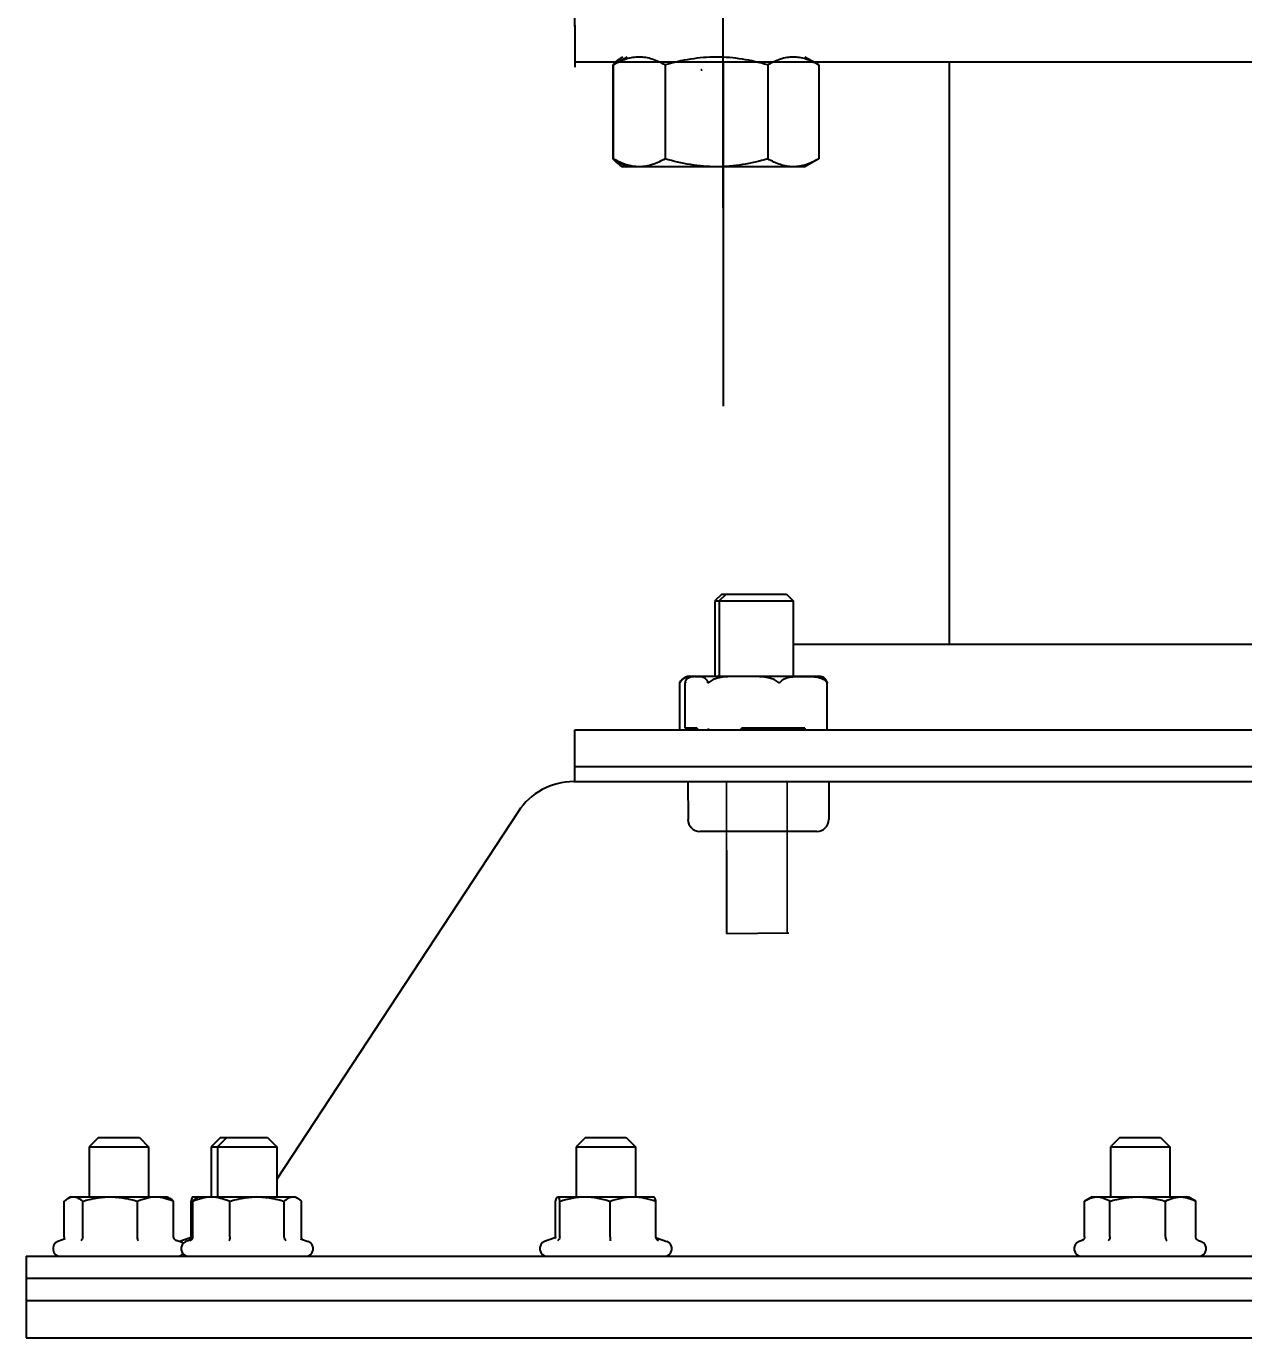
# Model space of a CAD drawing. Header units: millimetres. Extents: x 233 to 4124, y -943 to 2529.
# Drawn here: x 537.8 to 702, y -514.2 to -337.4 of the extents above; entities that cross this region are included whole.
import ezdxf

# ---------------------------------------------------------------- set-up
doc = ezdxf.new("R2010")
doc.units = ezdxf.units.MM
doc.header["$LTSCALE"] = 115.5
doc.header["$PDMODE"] = 3
doc.header["$PDSIZE"] = 8
doc.layers.get('0').update_dxf_attribs({"linetype": 'CONTINUOUS'})
doc.layers.get('Defpoints').update_dxf_attribs({"linetype": 'CONTINUOUS'})
doc.layers.add('00_BUW_DATUM', color=7, linetype='CONTINUOUS')
doc.styles.get("Standard").update_dxf_attribs({"font": 'calibri.ttf'})
doc.dimstyles.new('DIMSTYLE_3', dxfattribs={"dimtxt": 17.5, "dimasz": 17.5, "dimexe": 1.5, "dimexo": 1, "dimgap": 0.875, "dimtad": 1, "dimdsep": 46, "dimtxsty": 'Standard', "dimblk": '_FILLED', "dimblk1": '_FILLED', "dimblk2": '_FILLED', "dimcen": 0.09, "dimazin": 2, "dimtp": 0.01, "dimtm": 0.01, "dimtfac": 1, "dimtofl": 0, "dimtmove": 0, "dimatfit": 3, "dimldrblk": '_FILLED', "dimfxl": 1, "dimtolj": 1, "dimarcsym": 0})

# ---------------------------------------------------------------- blocks, each defined once
blk = doc.blocks.new('_FILLED')
at = {"color": 0, "linetype": 'ByBlock'}
blk.add_solid([(0, 0), (-1, 0.214), (-1, -0.214)], dxfattribs=at)
blk = doc.blocks.new('*D216')
at = {"color": 0, "linetype": 'Continuous', "lineweight": -2}
for p, q in [((631.78, -361.84), (631.78, -151.36)), ((911.78, -312.22), (911.78, -151.36)), ((894.28, -152.86), (649.28, -152.86))]:
    blk.add_line(p, q, dxfattribs=at)
at = {"layer": 'Defpoints', "color": 0}
for p in [(631.78, -152.86), (911.78, -313.22), (631.78, -362.84)]:
    blk.add_point(p, dxfattribs=at)
at = {"color": 0, "linetype": 'ByBlock', "lineweight": -2, "xscale": 17.5, "yscale": 17.5, "zscale": 17.5, "rotation": 180}
blk.add_blockref('_FILLED', (631.78, -152.86), dxfattribs=at)
at = {"color": 0, "linetype": 'ByBlock', "lineweight": -2, "xscale": 17.5, "yscale": 17.5, "zscale": 17.5}
blk.add_blockref('_FILLED', (911.78, -152.86), dxfattribs=at)
at = {"color": 0, "insert": (783.8, -128.65), "char_height": 17.5, "attachment_point": 2, "line_spacing_factor": 0.9}
blk.add_mtext('\\A1;%%c280', dxfattribs=at)

msp = doc.modelspace()

# ---------------------------------------------------------------- linework, layer by layer
at = {"linetype": 'Continuous'}
for p, q in [((611.77596, -337.41722), (611.77596, -332.41722)), ((611.78111, -337.2218), (611.78111, -342.2218)), ((611.78111, -337.87913), (611.78111, -342.87913)), ((931.78111, -342.2218), (611.78111, -342.2218)), ((662.28111, -342.2218), (662.28111, -420.68545)), ((631.60776, -413.9218), (630.68776, -414.8418)), ((630.68776, -414.8418), (641.25736, -414.8418)), ((630.68776, -414.8418), (630.68776, -425.0218)), ((632.17736, -413.9218), (631.25736, -414.8418)), ((631.25736, -414.8418), (631.25736, -425.0218)), ((631.60776, -413.9218), (640.33736, -413.9218)), ((640.33736, -413.9218), (641.25736, -414.8418)), ((641.25736, -414.8418), (641.25736, -425.0218)), ((641.25736, -420.68545), (711.21494, -420.68545)), ((625.93635, -432.14149), (625.93635, -425.90212)), ((626.68063, -432.0218), (626.68063, -425.89016)), ((627.2728, -425.0218), (644.67232, -425.0218)), ((627.81586, -425.03145), (627.8642, -425.02993)), ((627.81586, -425.03145), (627.84268, -425.03019)), ((627.84268, -425.03019), (627.8642, -425.02929)), ((627.99891, -425.02571), (628.01291, -425.02548)), ((627.99891, -425.02571), (628.01291, -425.0256)), ((645.8341, -432.1403), (645.8341, -425.90331)), ((611.78111, -432.2218), (931.78111, -432.2218)), ((611.78111, -439.2218), (611.78111, -432.2218)), ((628.28199, -432.0218), (626.68063, -432.0218)), ((628.28199, -432.0218), (628.28199, -432.2218)), ((642.80246, -432.0218), (634.28319, -432.0218)), ((634.28319, -432.2218), (634.28319, -432.0218)), ((642.50736, -432.0218), (642.50736, -432.2218)), ((642.80246, -432.0218), (642.80246, -432.2218)), ((931.78111, -437.2218), (611.78111, -437.2218)), ((611.6379, -439.2218), (931.92432, -439.2218)), ((627.03809, -439.2218), (627.05258, -444.31114)), ((646.03128, -439.22151), (646.03128, -444.33386)), ((604.11508, -443.28144), (571.57356, -492.8333)), ((644.43071, -445.93443), (628.64798, -445.93443)), ((640.65661, -459.65263), (632.26242, -459.73056)), ((547.53395, -487.2218), (546.28395, -488.4718)), ((547.53395, -487.2218), (553.03395, -487.2218)), ((553.03395, -487.2218), (554.28395, -488.4718)), ((563.96528, -487.2218), (562.71528, -488.4718)), ((564.82356, -487.2218), (563.57356, -488.4718)), ((563.96528, -487.2218), (570.32356, -487.2218)), ((570.32356, -487.2218), (571.57356, -488.4718)), ((613.20192, -487.2218), (611.95192, -488.4718)), ((613.20192, -487.2218), (618.70192, -487.2218)), ((618.70192, -487.2218), (619.95192, -488.4718)), ((685.30386, -487.2218), (684.05386, -488.4718)), ((685.30386, -487.2218), (690.80386, -487.2218)), ((690.80386, -487.2218), (692.05386, -488.4718)), ((546.28395, -488.4718), (546.28395, -495.2218)), ((546.28395, -488.4718), (554.28395, -488.4718)), ((554.28395, -488.4718), (554.28395, -495.2218)), ((562.71528, -488.4718), (571.57356, -488.4718)), ((562.71528, -488.4718), (562.71528, -495.2218)), ((563.57356, -488.4718), (563.57356, -495.2218)), ((571.57356, -488.4718), (571.57356, -495.2218)), ((611.95192, -488.4718), (619.95192, -488.4718)), ((611.95192, -488.4718), (611.95192, -495.2218)), ((619.95192, -488.4718), (619.95192, -495.2218)), ((684.05386, -488.4718), (692.05386, -488.4718)), ((684.05386, -488.4718), (684.05386, -495.2218)), ((692.05386, -488.4718), (692.05386, -495.2218)), ((543.78395, -495.2218), (543.39194, -495.44813)), ((543.78395, -495.2218), (556.78395, -495.2218)), ((556.78395, -495.2218), (557.17595, -495.44813)), ((560.21527, -495.2218), (560.20585, -495.22724)), ((560.21527, -495.2218), (574.07356, -495.2218)), ((561.07356, -495.2218), (560.73584, -495.41679)), ((574.07356, -495.2218), (574.41127, -495.41679)), ((609.43255, -495.23314), (609.47123, -495.2218)), ((609.47123, -495.2218), (622.45192, -495.2218)), ((622.45192, -495.2218), (622.47128, -495.23299)), ((681.55386, -495.2218), (680.76409, -495.67778)), ((681.55386, -495.2218), (694.55386, -495.2218)), ((694.55386, -495.2218), (695.34363, -495.67778)), ((542.90606, -500.61474), (542.90606, -495.80236)), ((545.40125, -500.61474), (545.40125, -495.80236)), ((552.77914, -500.61474), (552.77914, -495.80236)), ((557.66184, -500.61474), (557.66184, -495.80236)), ((560.02286, -500.61474), (560.02286, -495.80236)), ((560.22977, -500.61474), (560.22977, -495.80236)), ((565.24392, -500.61474), (565.24392, -495.80236)), ((572.5877, -500.61474), (572.5877, -495.80236)), ((574.91734, -500.61474), (574.91734, -495.80236)), ((609.18218, -500.61474), (609.18218, -495.80236)), ((609.76027, -500.61474), (609.76027, -495.80236)), ((616.53, -500.61474), (616.53, -495.80236)), ((622.72165, -500.61474), (622.72165, -495.80236)), ((680.55917, -495.80236), (680.76407, -495.67759)), ((680.55917, -500.61474), (680.55917, -495.80236)), ((683.95696, -500.61474), (683.95696, -495.80236)), ((691.45166, -500.61474), (691.45166, -495.80236)), ((695.54855, -495.80236), (695.34365, -495.67759)), ((695.54855, -500.61474), (695.54855, -495.80236)), ((543.03257, -500.89528), (542.03757, -501.25743)), ((543.03312, -500.8959), (543.03266, -500.89607)), ((557.8633, -501.01466), (558.53032, -501.25743)), ((558.06126, -501.13569), (557.97426, -501.09633)), ((559.876, -500.74529), (558.49961, -501.24625)), ((560.05496, -500.99254), (559.32719, -501.25743)), ((559.9341, -501.08772), (559.83222, -501.13568)), ((559.87612, -500.74559), (559.87729, -500.74515)), ((574.76642, -500.87513), (574.76568, -500.87486)), ((574.76669, -500.87408), (575.81993, -501.25743)), ((609.10196, -500.74918), (607.70555, -501.25743)), ((609.10312, -500.74906), (609.10202, -500.74947)), ((622.73324, -500.71152), (622.80072, -500.74906)), ((622.80072, -500.74906), (622.80181, -500.74947)), ((622.80187, -500.74918), (624.19829, -501.25743)), ((680.37477, -501.05096), (679.80749, -501.25743)), ((695.90979, -501.11532), (696.30023, -501.25743)), ((695.9543, -501.13569), (695.93376, -501.12784)), ((537.78111, -503.2218), (537.78111, -514.2218)), ((537.78111, -503.2218), (1005.78111, -503.2218)), ((1005.78111, -506.2218), (537.78111, -506.2218)), ((1005.78111, -509.2218), (537.78111, -509.2218)), ((537.7734, -514.2218), (1005.78882, -514.2218))]:
    msp.add_line(p, q, dxfattribs=at)
for p, q in [((771.78111, -342.2218), (631.78111, -342.2218)), ((631.78111, -342.2218), (631.78111, -388.58931))]:
    msp.add_line(p, q)
at = {"linetype": 'Continuous', "const_width": 0.25}
for points in [[(632.26242, -459.73056), (632.24332, -439.23443)], [(640.42687, -439.23443), (640.42687, -459.62146)]]:
    msp.add_lwpolyline(points, dxfattribs=at)
at = {"linetype": 'Continuous'}
for points in [[(559.87729, -500.74515), (559.98229, -500.68925), (560.01794, -500.65616)], [(609.10312, -500.74906), (609.19699, -500.69683), (609.21522, -500.67965)]]:
    msp.add_lwpolyline(points, dxfattribs=at)
for centre, radius, start, end in [((627.2728, -426.5018), 1.48, 90, 137.2773952), ((627.78364, -428.61343), 3.56829, 97.9281121, 98.7574745), ((627.84241, -426.5018), 1.48, 90, 111.6280042), ((628.09222, -431.06041), 6.03542, 90.8858079, 92.1651991), ((644.67232, -426.5018), 1.48, 68.3719958, 90), ((611.6379, -448.2218), 9, 90, 146.7064367), ((628.64798, -444.33386), 1.60057, 180, 270), ((644.43071, -444.33386), 1.60056, 270, 0), ((564.5379, -508.90449), 13.85826, 108.1973392, 109.0141016), ((564.33501, -508.28852), 13.20974, 107.5553853, 108.195683), ((542.38395, -502.20908), 1.01272, 110, 270), ((558.286, -500.52061), 0.65463, 229.4563821, 241.5717871), ((558.18395, -502.20908), 1.01272, 42.5568847, 70), ((559.67356, -502.20908), 1.01272, 110, 270), ((575.47356, -502.20908), 1.01272, 270, 70), ((608.05192, -502.20908), 1.01272, 110, 270), ((623.85192, -502.20908), 1.01272, 270, 70), ((680.15386, -502.20908), 1.01272, 110, 270), ((696.19042, -500.48783), 0.68955, 245.9056439, 248.1492257), ((695.95386, -502.20908), 1.01272, 270, 70), ((558.18395, -502.20908), 1.01272, 270, 317.7538847), ((558.81527, -502.20908), 1.01272, 251.7117768, 270)]:
    msp.add_arc(centre, radius, start, end, dxfattribs=at)
for points, knots in [([(625.93635, -425.90211), (625.93638, -425.89844), (625.94004, -425.88847), (625.94947, -425.8615), (625.96007, -425.83851), (625.96799, -425.82184)], [0, 0, 0, 0, 0.12737304, 0.359497268, 1, 1, 1, 1]), ([(625.98603, -425.82184), (625.97973, -425.83261), (625.96828, -425.8528), (625.95475, -425.87566), (625.9461, -425.89189), (625.94105, -425.89727), (625.93875, -425.90418), (625.93635, -425.90259), (625.93635, -425.90211)], [0, 0, 0, 0, 0.388955116, 0.718114846, 0.845415763, 0.93675416, 0.985106767, 1, 1, 1, 1]), ([(626.18553, -425.4977), (626.16533, -425.51957), (626.08037, -425.61855), (626.01118, -425.73096), (625.96799, -425.82184)], [0, 0, 0, 0, 0.228281267, 1, 1, 1, 1]), ([(626.62292, -425.26161), (626.50243, -425.31685), (626.25472, -425.4668), (626.06367, -425.68934), (625.98603, -425.82184)], [0, 0, 0, 0, 0.463256417, 1, 1, 1, 1]), ([(627.24036, -425.08674), (627.18827, -425.09477), (626.97744, -425.1322), (626.76976, -425.19429), (626.62292, -425.26161)], [0, 0, 0, 0, 0.246006709, 1, 1, 1, 1]), ([(626.69605, -425.82184), (626.69384, -425.8284), (626.687, -425.85067), (626.68058, -425.87372), (626.68062, -425.89018)], [0, 0, 0, 0, 0.29593356, 1, 1, 1, 1]), ([(626.69605, -425.82184), (626.73752, -425.69854), (626.8338, -425.49093), (626.98729, -425.32101), (627.06172, -425.26158)], [0, 0, 0, 0, 0.577326363, 1, 1, 1, 1]), ([(627.06172, -425.26158), (627.08054, -425.24655), (627.15368, -425.19282), (627.235, -425.15055), (627.29691, -425.126)], [0, 0, 0, 0, 0.265602791, 1, 1, 1, 1]), ([(627.29691, -425.126), (627.33904, -425.10929), (627.50757, -425.05548), (627.68498, -425.03806), (627.81586, -425.03145)], [0, 0, 0, 0, 0.256968062, 1, 1, 1, 1]), ([(628.01291, -425.02548), (628.12279, -425.02383), (628.34268, -425.02369), (628.67386, -425.03168), (629.0155, -425.07974), (629.23139, -425.18559), (629.32655, -425.26159)], [0, 0, 0, 0, 0.24259652, 0.485358067, 0.731158577, 1, 1, 1, 1]), ([(629.32655, -425.26159), (629.40097, -425.32102), (629.55452, -425.4909), (629.65078, -425.69853), (629.69226, -425.82184)], [0, 0, 0, 0, 0.422647623, 1, 1, 1, 1]), ([(629.91677, -425.82184), (629.89577, -425.84201), (629.86353, -425.87049), (629.81543, -425.89707), (629.7794, -425.906), (629.74597, -425.89841), (629.71281, -425.87118), (629.69897, -425.84179), (629.69226, -425.82184)], [0, 0, 0, 0, 0.301341007, 0.441143164, 0.566367144, 0.676402139, 0.782107983, 1, 1, 1, 1]), ([(631.04886, -425.26161), (630.84355, -425.31456), (630.4396, -425.44819), (630.06986, -425.67485), (629.91677, -425.82184)], [0, 0, 0, 0, 0.499752856, 1, 1, 1, 1]), ([(638.06141, -425.26161), (637.77723, -425.18831), (637.1952, -425.09521), (636.31617, -425.04076), (635.43563, -425.02551), (634.55513, -425.02349), (633.67464, -425.02551), (632.7941, -425.04076), (631.91507, -425.09521), (631.33304, -425.18831), (631.04886, -425.26161)], [0, 0, 0, 0, 0.124994754, 0.249993611, 0.374996269, 0.499999988, 0.625003707, 0.75000636, 0.87500523, 1, 1, 1, 1]), ([(639.1935, -425.82184), (639.04041, -425.67485), (638.67067, -425.44819), (638.26672, -425.31456), (638.06141, -425.26161)], [0, 0, 0, 0, 0.50024721, 1, 1, 1, 1]), ([(639.47808, -425.82184), (639.46334, -425.84276), (639.42834, -425.88326), (639.34576, -425.91401), (639.26042, -425.88078), (639.21512, -425.8426), (639.1935, -425.82184)], [0, 0, 0, 0, 0.228800651, 0.469628061, 0.732101084, 1, 1, 1, 1]), ([(639.47808, -425.82184), (639.57458, -425.68499), (639.813, -425.4595), (640.10207, -425.31587), (640.24458, -425.26158)], [0, 0, 0, 0, 0.523370925, 1, 1, 1, 1]), ([(640.24458, -425.26158), (640.4335, -425.18961), (640.82722, -425.09554), (641.42539, -425.04064), (642.02216, -425.02554), (642.6183, -425.0236), (643.21445, -425.02554), (643.81122, -425.04064), (644.40939, -425.09551), (644.80311, -425.18962), (644.99203, -425.26159)], [0, 0, 0, 0, 0.126524012, 0.25124381, 0.375638321, 0.499999453, 0.624360561, 0.748755169, 0.873475086, 1, 1, 1, 1]), ([(644.99203, -425.26159), (645.13454, -425.31588), (645.42366, -425.45946), (645.6621, -425.68497), (645.7586, -425.82184)], [0, 0, 0, 0, 0.476621598, 1, 1, 1, 1]), ([(645.45301, -425.26158), (645.43419, -425.24655), (645.36105, -425.19282), (645.27973, -425.15055), (645.21782, -425.126)], [0, 0, 0, 0, 0.265602791, 1, 1, 1, 1]), ([(645.81868, -425.82184), (645.77721, -425.69854), (645.68093, -425.49093), (645.52743, -425.32101), (645.45301, -425.26158)], [0, 0, 0, 0, 0.577326363, 1, 1, 1, 1]), ([(645.82802, -425.90331), (645.8233, -425.90331), (645.8125, -425.89312), (645.79754, -425.87593), (645.77878, -425.85033), (645.76559, -425.83176), (645.7586, -425.82184)], [0, 0, 0, 0, 0.13117881, 0.363905388, 0.662951741, 1, 1, 1, 1]), ([(645.81868, -425.82184), (645.82089, -425.8284), (645.82773, -425.85067), (645.83415, -425.87372), (645.83411, -425.89018)], [0, 0, 0, 0, 0.29593356, 1, 1, 1, 1]), ([(645.83411, -425.89018), (645.8341, -425.89201), (645.83414, -425.89663), (645.8312, -425.90331), (645.82802, -425.90331)], [0, 0, 0, 0, 0.364852472, 1, 1, 1, 1]), ([(625.93639, -432.14177), (625.93639, -432.14124), (625.93851, -432.13914), (625.94113, -432.1469), (625.94586, -432.15224), (625.95462, -432.16865), (625.96823, -432.19112), (625.97976, -432.21107), (625.98603, -432.22177)], [0, 0, 0, 0, 0.016558867, 0.066454234, 0.161383833, 0.289176693, 0.613840125, 1, 1, 1, 1]), ([(629.69226, -432.22177), (629.69893, -432.20196), (629.71319, -432.17292), (629.7461, -432.14585), (629.77941, -432.13735), (629.81535, -432.14726), (629.86305, -432.17391), (629.89584, -432.20167), (629.91677, -432.22177)], [0, 0, 0, 0, 0.216897528, 0.322913628, 0.433624426, 0.558564849, 0.698879107, 1, 1, 1, 1]), ([(645.82802, -432.1403), (645.83135, -432.1403), (645.83406, -432.14749), (645.8341, -432.15224), (645.83411, -432.15412)], [0, 0, 0, 0, 0.639821463, 1, 1, 1, 1]), ([(543.39197, -495.44848), (543.51169, -495.37946), (543.75632, -495.26591), (544.02461, -495.2218), (544.15365, -495.2218)], [0, 0, 0, 0, 0.517126212, 1, 1, 1, 1]), ([(544.15365, -495.2218), (544.25994, -495.2218), (544.47873, -495.25115), (544.79659, -495.37341), (545.10719, -495.56144), (545.30332, -495.71732), (545.40125, -495.80236)], [0, 0, 0, 0, 0.227108074, 0.46582283, 0.722880264, 1, 1, 1, 1]), ([(545.40125, -495.80236), (546.00032, -495.62643), (547.21678, -495.33341), (548.46654, -495.2218), (549.09019, -495.2218)], [0, 0, 0, 0, 0.500287815, 1, 1, 1, 1]), ([(549.09019, -495.2218), (549.71385, -495.2218), (550.96364, -495.33321), (552.18006, -495.62643), (552.77914, -495.80236)], [0, 0, 0, 0, 0.499711905, 1, 1, 1, 1]), ([(552.77914, -495.80236), (553.16904, -495.62935), (553.96252, -495.3375), (554.8059, -495.2218), (555.22049, -495.2218)], [0, 0, 0, 0, 0.507114681, 1, 1, 1, 1]), ([(555.22049, -495.2218), (555.63508, -495.2218), (556.4785, -495.33731), (557.27193, -495.62934), (557.66184, -495.80236)], [0, 0, 0, 0, 0.492880169, 1, 1, 1, 1]), ([(560.20585, -495.22733), (560.19668, -495.23269), (560.17874, -495.25176), (560.14481, -495.31134), (560.10638, -495.42382), (560.06298, -495.59632), (560.03657, -495.7288), (560.02286, -495.80236)], [0, 0, 0, 0, 0.052216215, 0.124994303, 0.336770358, 0.632286803, 1, 1, 1, 1]), ([(560.22977, -495.80236), (560.63073, -495.6291), (561.44673, -495.33736), (562.31127, -495.2218), (562.73684, -495.2218)], [0, 0, 0, 0, 0.506500801, 1, 1, 1, 1]), ([(562.73684, -495.2218), (563.16242, -495.2218), (564.02693, -495.33749), (564.84296, -495.6291), (565.24392, -495.80236)], [0, 0, 0, 0, 0.493502479, 1, 1, 1, 1]), ([(565.24392, -495.80236), (565.84014, -495.62645), (567.05085, -495.33344), (568.29502, -495.2218), (568.91581, -495.2218)], [0, 0, 0, 0, 0.500339175, 1, 1, 1, 1]), ([(568.91581, -495.2218), (569.5366, -495.2218), (570.78079, -495.33324), (571.99147, -495.62645), (572.5877, -495.80236)], [0, 0, 0, 0, 0.499660508, 1, 1, 1, 1]), ([(572.5877, -495.80236), (572.67883, -495.71761), (572.86103, -495.56228), (573.15073, -495.37401), (573.44777, -495.25129), (573.65317, -495.2218), (573.75252, -495.2218)], [0, 0, 0, 0, 0.280610356, 0.538705017, 0.775979973, 1, 1, 1, 1]), ([(573.75252, -495.2218), (573.86403, -495.2218), (574.09603, -495.25934), (574.30772, -495.35727), (574.41126, -495.41699)], [0, 0, 0, 0, 0.482630262, 1, 1, 1, 1]), ([(609.47123, -495.2218), (609.49908, -495.2218), (609.54351, -495.25491), (609.5846, -495.31458), (609.63718, -495.41412), (609.69721, -495.57833), (609.73876, -495.72177), (609.76027, -495.80236)], [0, 0, 0, 0, 0.124920642, 0.216517706, 0.330856477, 0.625998839, 1, 1, 1, 1]), ([(609.76027, -495.80236), (610.30852, -495.62689), (611.42242, -495.33425), (612.57251, -495.2218), (613.14513, -495.2218)], [0, 0, 0, 0, 0.501316851, 1, 1, 1, 1]), ([(613.14513, -495.2218), (613.71775, -495.2218), (614.86782, -495.33438), (615.98175, -495.62689), (616.53, -495.80236)], [0, 0, 0, 0, 0.498683924, 1, 1, 1, 1]), ([(616.53, -495.80236), (617.02986, -495.62744), (618.04597, -495.33476), (619.10167, -495.2218), (619.62582, -495.2218)], [0, 0, 0, 0, 0.502576719, 1, 1, 1, 1]), ([(619.62582, -495.2218), (620.14998, -495.2218), (621.20571, -495.33456), (622.22178, -495.62744), (622.72165, -495.80236)], [0, 0, 0, 0, 0.497421355, 1, 1, 1, 1]), ([(680.7641, -495.67782), (680.99869, -495.54249), (681.47646, -495.31435), (682.00364, -495.2218), (682.25806, -495.2218)], [0, 0, 0, 0, 0.515617059, 1, 1, 1, 1]), ([(682.25806, -495.2218), (682.40227, -495.2218), (682.69496, -495.24998), (683.28057, -495.41354), (683.69246, -495.6337), (683.95696, -495.80236)], [0, 0, 0, 0, 0.23806405, 0.482110054, 1, 1, 1, 1]), ([(683.95696, -495.80236), (684.56578, -495.62635), (685.80196, -495.33355), (687.07085, -495.2218), (687.70431, -495.2218)], [0, 0, 0, 0, 0.500116815, 1, 1, 1, 1]), ([(687.70431, -495.2218), (688.33776, -495.2218), (689.60664, -495.33368), (690.84284, -495.62636), (691.45166, -495.80236)], [0, 0, 0, 0, 0.499883374, 1, 1, 1, 1]), ([(691.45166, -495.80236), (691.77526, -495.63122), (692.27639, -495.41105), (692.97595, -495.24973), (693.32647, -495.2218), (693.5001, -495.2218)], [0, 0, 0, 0, 0.511255847, 0.757493486, 1, 1, 1, 1]), ([(693.5001, -495.2218), (693.67374, -495.2218), (694.02426, -495.24965), (694.72385, -495.41092), (695.22494, -495.63122), (695.54855, -495.80236)], [0, 0, 0, 0, 0.242503085, 0.488736212, 1, 1, 1, 1]), ([(542.90606, -495.80236), (542.94557, -495.76805), (543.09928, -495.63935), (543.26358, -495.5225), (543.39197, -495.44848)], [0, 0, 0, 0, 0.2609622, 1, 1, 1, 1]), ([(557.66184, -495.80236), (557.62233, -495.76805), (557.46861, -495.63936), (557.30431, -495.52254), (557.17592, -495.44854)], [0, 0, 0, 0, 0.260967881, 1, 1, 1, 1]), ([(560.73585, -495.41699), (560.69235, -495.44208), (560.51257, -495.55534), (560.34847, -495.69197), (560.22977, -495.80236)], [0, 0, 0, 0, 0.236529477, 1, 1, 1, 1]), ([(574.41126, -495.41699), (574.45476, -495.44208), (574.63454, -495.55534), (574.79865, -495.69197), (574.91734, -495.80236)], [0, 0, 0, 0, 0.236529477, 1, 1, 1, 1]), ([(609.18218, -495.80236), (609.20109, -495.7315), (609.23777, -495.60298), (609.29785, -495.43328), (609.35667, -495.31077), (609.40608, -495.24847), (609.43255, -495.23309)], [0, 0, 0, 0, 0.349261713, 0.636881028, 0.85417784, 1, 1, 1, 1]), ([(622.72165, -495.80236), (622.70274, -495.7315), (622.66607, -495.60298), (622.60599, -495.43328), (622.54716, -495.31077), (622.49776, -495.24847), (622.47128, -495.23309)], [0, 0, 0, 0, 0.349261713, 0.636881028, 0.85417784, 1, 1, 1, 1]), ([(542.90606, -500.61474), (542.90608, -500.69152), (542.8655, -500.84633), (542.76573, -500.96818), (542.7076, -501.01799)], [0, 0, 0, 0, 0.500707042, 1, 1, 1, 1]), ([(545.40126, -500.61452), (545.40127, -500.72519), (545.35397, -500.92884), (545.21589, -501.09151), (545.13691, -501.13569)], [0, 0, 0, 0, 0.550146196, 1, 1, 1, 1]), ([(552.91422, -501.13569), (552.89275, -501.11218), (552.85477, -501.04738), (552.79625, -500.87465), (552.7791, -500.72283), (552.77912, -500.61452)], [0, 0, 0, 0, 0.174857975, 0.40525682, 1, 1, 1, 1]), ([(557.86047, -501.01807), (557.80232, -500.9682), (557.70247, -500.84628), (557.6618, -500.69135), (557.66183, -500.61452)], [0, 0, 0, 0, 0.499258797, 1, 1, 1, 1]), ([(559.99878, -500.77013), (559.97279, -500.85315), (559.88224, -501.00493), (559.73743, -501.10431), (559.66055, -501.13569)], [0, 0, 0, 0, 0.511630671, 1, 1, 1, 1]), ([(560.22977, -500.61474), (560.22981, -500.68592), (560.19515, -500.82923), (560.1084, -500.94598), (560.05729, -500.99509)], [0, 0, 0, 0, 0.501056369, 1, 1, 1, 1]), ([(565.24393, -500.61452), (565.24391, -500.72272), (565.22807, -500.87397), (565.17348, -501.04682), (565.13807, -501.11192), (565.11779, -501.13569)], [0, 0, 0, 0, 0.597502191, 0.827481537, 1, 1, 1, 1]), ([(572.85915, -501.13569), (572.77869, -501.09186), (572.63695, -500.93054), (572.58763, -500.72536), (572.58768, -500.61452)], [0, 0, 0, 0, 0.452568548, 1, 1, 1, 1]), ([(575.08951, -500.99493), (575.0384, -500.94583), (574.95169, -500.82902), (574.9173, -500.68569), (574.91734, -500.61452)], [0, 0, 0, 0, 0.498960688, 1, 1, 1, 1]), ([(609.76027, -500.61474), (609.76034, -500.72726), (609.69097, -500.94598), (609.51882, -501.09433), (609.42508, -501.13568)], [0, 0, 0, 0, 0.523395005, 1, 1, 1, 1]), ([(616.53001, -500.61452), (616.52997, -500.72201), (616.53274, -500.86928), (616.54698, -501.04289), (616.55569, -501.10917), (616.56129, -501.13569)], [0, 0, 0, 0, 0.616983322, 0.844424302, 1, 1, 1, 1]), ([(623.08815, -501.13569), (623.01942, -501.10796), (622.88911, -501.02419), (622.79886, -500.89756), (622.76768, -500.82727)], [0, 0, 0, 0, 0.490746011, 1, 1, 1, 1]), ([(680.55917, -500.61452), (680.55923, -500.69272), (680.51623, -500.85086), (680.41185, -500.97339), (680.35131, -501.02318)], [0, 0, 0, 0, 0.499383493, 1, 1, 1, 1]), ([(683.95696, -500.61474), (683.95703, -500.72443), (683.92006, -500.91899), (683.80507, -501.08908), (683.73518, -501.13568)], [0, 0, 0, 0, 0.566280248, 1, 1, 1, 1]), ([(691.45166, -500.61452), (691.4516, -500.7235), (691.47497, -500.87929), (691.55606, -501.05063), (691.60781, -501.11334), (691.6356, -501.13569)], [0, 0, 0, 0, 0.577555831, 0.810989328, 1, 1, 1, 1]), ([(695.90892, -501.1173), (695.8106, -501.07333), (695.67483, -500.96922), (695.56887, -500.77802), (695.5485, -500.66874), (695.54854, -500.61452)], [0, 0, 0, 0, 0.498211105, 0.7491866, 1, 1, 1, 1])]:
    msp.add_open_spline(points, degree=3, knots=knots, dxfattribs=at)
for points in [[(627.54806, -425.05158), (627.46231, -425.05848), (627.37667, -425.06737), (627.29146, -425.07925)], [(560.05729, -500.99509), (560.02024, -501.0307), (559.97848, -501.06192), (559.93401, -501.08769)], [(560.02288, -500.61452), (560.02289, -500.66701), (560.01447, -500.72004), (559.99878, -500.77013)], [(609.18219, -500.61452), (609.18221, -500.64717), (609.17894, -500.67996), (609.17271, -500.71202)], [(622.76768, -500.82727), (622.73826, -500.76094), (622.72159, -500.68708), (622.72164, -500.61452)], [(680.35131, -501.02318), (680.30512, -501.06117), (680.25323, -501.09298), (680.19863, -501.11738)]]:
    msp.add_open_spline(points, degree=3, dxfattribs=at)
at = {"layer": '00_BUW_DATUM', "linetype": 'Continuous'}
for p, q in [((616.91201, -342.5788), (616.91201, -355.23521)), ((616.9642, -342.5788), (616.9642, -355.23521)), ((618.82043, -341.50701), (617.00423, -342.55559)), ((618.27795, -341.50701), (617.8713, -341.74178)), ((623.95307, -342.5788), (623.95307, -355.23521)), ((637.80929, -342.5788), (637.80929, -355.23521)), ((644.67666, -342.5788), (642.82043, -341.50701)), ((644.67666, -342.5788), (644.67666, -355.23521)), ((628.94923, -343.23889), (628.80246, -343.2936)), ((628.89052, -343.25807), (628.80246, -343.2936)), ((628.89533, -343.27042), (628.85465, -343.2936)), ((628.89558, -343.2721), (628.85465, -343.2936)), ((628.94844, -343.23497), (628.89052, -343.25807)), ((617.05878, -355.28992), (616.91201, -355.23521)), ((616.95756, -355.25365), (616.91201, -355.23521)), ((617.05799, -355.29384), (616.95756, -355.25365)), ((617.00513, -355.25671), (616.9642, -355.23521)), ((617.00489, -355.2584), (616.9642, -355.23521)), ((617.00423, -355.25842), (618.82043, -356.30701)), ((644.67666, -355.23521), (642.82043, -356.30701)), ((617.8713, -356.07223), (618.27795, -356.30701)), ((642.82043, -356.30701), (618.27795, -356.30701))]:
    msp.add_line(p, q, dxfattribs=at)
for centre, radius, start, end in [((634.10987, -347.962), 7.06842, 138.3611442, 138.665115), ((633.94075, -347.81158), 6.84208, 137.9769524, 138.3615585), ((622.21942, -350.56681), 7.06842, 221.334885, 221.6388558), ((622.0503, -350.71724), 6.84208, 221.6384415, 222.0230476)]:
    msp.add_arc(centre, radius, start, end, dxfattribs=at)
for points, knots in [([(616.96749, -342.51649), (617.10848, -342.36003), (617.38851, -342.07616), (617.70905, -341.83547), (617.8713, -341.74179)], [0, 0, 0, 0, 0.529233617, 1, 1, 1, 1]), ([(620.45863, -341.50701), (620.16583, -341.50701), (619.57365, -341.55694), (618.39019, -341.84919), (617.54778, -342.24762), (617.00489, -342.55562)], [0, 0, 0, 0, 0.240940645, 0.486377773, 1, 1, 1, 1]), ([(623.95307, -342.5788), (623.40416, -342.26464), (622.55237, -341.85751), (621.3545, -341.55819), (620.75499, -341.50701), (620.45863, -341.50701)], [0, 0, 0, 0, 0.513849028, 0.759221037, 1, 1, 1, 1]), ([(630.88118, -341.50701), (629.71004, -341.50701), (627.36397, -341.71161), (625.07873, -342.25385), (623.95307, -342.5788)], [0, 0, 0, 0, 0.499895532, 1, 1, 1, 1]), ([(637.80929, -342.5788), (636.68363, -342.25385), (634.39839, -341.71161), (632.05232, -341.50701), (630.88118, -341.50701)], [0, 0, 0, 0, 0.500104482, 1, 1, 1, 1]), ([(641.24298, -341.50701), (640.95174, -341.50701), (640.36228, -341.55825), (639.18422, -341.85796), (638.34793, -342.26507), (637.80929, -342.5788)], [0, 0, 0, 0, 0.240367425, 0.485536153, 1, 1, 1, 1]), ([(644.63663, -342.55559), (644.1039, -342.24801), (643.27681, -341.84961), (642.11295, -341.557), (641.53072, -341.50701), (641.24298, -341.50701)], [0, 0, 0, 0, 0.514227646, 0.759464065, 1, 1, 1, 1]), ([(616.96749, -355.29752), (617.10848, -355.45399), (617.38851, -355.73785), (617.70905, -355.97855), (617.8713, -356.07223)], [0, 0, 0, 0, 0.529233617, 1, 1, 1, 1]), ([(620.45863, -356.30701), (620.16583, -356.30701), (619.57365, -356.25707), (618.39019, -355.96483), (617.54778, -355.56639), (617.00489, -355.2584)], [0, 0, 0, 0, 0.240940645, 0.486377773, 1, 1, 1, 1]), ([(623.95307, -355.23521), (623.40416, -355.54937), (622.55237, -355.9565), (621.3545, -356.25582), (620.75499, -356.30701), (620.45863, -356.30701)], [0, 0, 0, 0, 0.513849028, 0.759221037, 1, 1, 1, 1]), ([(630.88118, -356.30701), (629.71004, -356.30701), (627.36397, -356.1024), (625.07873, -355.56017), (623.95307, -355.23521)], [0, 0, 0, 0, 0.499895532, 1, 1, 1, 1]), ([(637.80929, -355.23521), (636.68363, -355.56017), (634.39839, -356.1024), (632.05232, -356.30701), (630.88118, -356.30701)], [0, 0, 0, 0, 0.500104482, 1, 1, 1, 1]), ([(641.24298, -356.30701), (640.95174, -356.30701), (640.36228, -356.25576), (639.18422, -355.95605), (638.34793, -355.54895), (637.80929, -355.23521)], [0, 0, 0, 0, 0.240367425, 0.485536153, 1, 1, 1, 1]), ([(644.63663, -355.25842), (644.1039, -355.566), (643.27681, -355.96441), (642.11295, -356.25702), (641.53072, -356.30701), (641.24298, -356.30701)], [0, 0, 0, 0, 0.514227646, 0.759464065, 1, 1, 1, 1])]:
    msp.add_open_spline(points, degree=3, knots=knots, dxfattribs=at)

# ---------------------------------------------------------------- dimensions: what is measured, and where the dimension line sits
at = {"linetype": 'Continuous'}
dim = msp.add_linear_dim(base=(631.78111, -152.85519), p1=(911.78111, -313.2218), p2=(631.78111, -362.83861), angle=180, text='%%c280', dimstyle='DIMSTYLE_3', override={"dimtxsty": 'Standard'}, dxfattribs=at)
dim.commit()
dim.dimension.update_dxf_attribs({"geometry": '*D216', "text_midpoint": (783.80044, -152.85519), "dimtype": 160})

doc.saveas('drawing.dxf')
